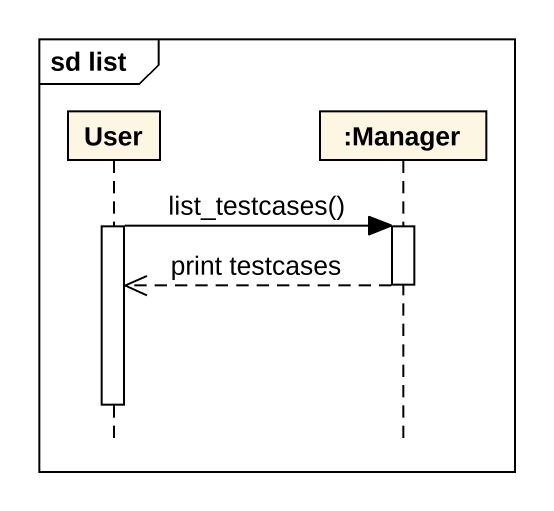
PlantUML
@startuml
mainframe sd list
hide footbox
participant User
participant ":Manager" as Manager

activate User
User -> Manager : list_testcases()
activate Manager
Manager -->> User : print testcases
deactivate Manager
deactivate User
@enduml
